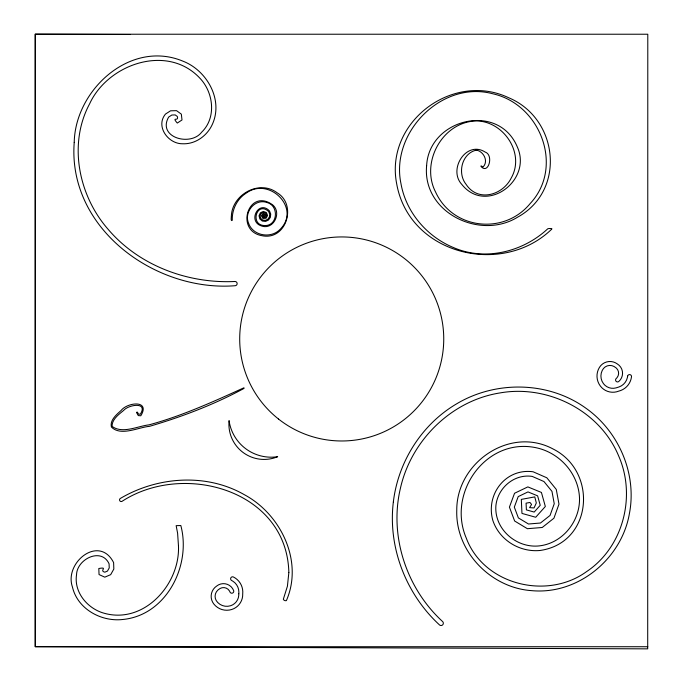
<?xml version="1.0" encoding="UTF-8"?>
<svg xmlns="http://www.w3.org/2000/svg" width="683" height="683" viewBox="0 0 683 683"><rect width="100%" height="100%" fill="white"/><g stroke="black" fill="none" stroke-linecap="round" stroke-linejoin="round"><path stroke-width="1.02" d="M647.791 646.724L35.294 646.724L35.294 34.227L647.791 34.227L647.706 648.85L35.209 646.639L35.209 34.15L130.18 34.492M426.619 165.713C422.171 212.473 479.918 240.51 517.577 217.185C566.386 190.429 558.429 118.424 508.562 97.695C452.607 71.22 384.7 122.334 396.661 183.701C409.143 254.477 501.928 277.204 551.625 229.257C553.614 228.438 547.296 228.139 547.399 229.121C522.691 251.942 485.152 261.265 453.649 247.639C426.952 236.642 406.026 212.328 400.981 183.676C390.172 132.63 441.764 79.92 492.989 93.819C540.27 104.414 564.474 166.84 530.136 203.594C504.063 235.294 452.616 229.599 435.532 191.923C420.224 162.221 442.772 121.369 476.717 120.942C503.815 121.446 525.167 153.462 511.285 177.913C502.79 195.27 477.912 202.586 466.037 184.273C457.047 173.072 461.947 152.907 476.836 150.021L475.855 150.029C483.402 150.858 488.926 161.205 483.026 167.019L481.097 165.875L480.883 166.268C488.243 175.275 494.133 155.015 485.126 152.044C466.421 140.135 447.852 169.324 461.742 184.35C486.04 214.974 532.535 180.705 517.364 147.058C498.522 101.673 428.992 118.791 426.619 165.713M231.349 216.87C231.289 217.39 230.658 221.787 232.288 220.327C231.819 209.561 237.189 198.651 246.452 192.973C269.384 176.376 301.638 208.563 279.834 229.625C270.69 238.879 252.778 235.814 248.535 223.102C243.822 212.054 255.049 198.352 266.822 202.475C279.219 205.361 277.964 226.158 264.543 225.544C249.44 225.219 256.842 200.486 268.667 211.576L269.691 214.189L269.409 216.955L267.847 219.217L265.388 220.378L262.724 220.071L260.718 218.364L260.095 215.854L261.137 213.557L263.373 212.533L265.61 213.318L266.49 215.418L265.439 217.288L263.45 217.407L262.579 215.854L263.57 214.769L264.278 215.256L263.425 216.007L264.065 216.742L265.892 215.145L263.416 213.446L261.35 215.717L262.887 218.44L266.046 218.261L267.608 215.487L266.37 212.524L263.322 211.448L260.377 212.797L259.036 215.76L259.822 218.927L262.306 221.036L265.559 221.412L268.521 220.011L270.383 217.314L270.716 214.052L269.52 210.987C258.84 199.453 247.366 221.232 261.256 225.885C273.328 230.495 282.13 212.917 272.748 204.943C248.458 187.125 234.517 230.991 262.101 235.72C286.168 240.775 297.361 204.772 277.187 192.828C259.105 179.108 231.426 194.911 231.349 216.87M238.794 593.775L238.768 595.337A11.782 11.782 0 0 1 230.572 605.744A12.601 12.601 0 0 1 217.766 602.551L216.263 600.639A8.418 8.418 0 0 1 217.945 590.018L220.063 588.49A6.95 6.95 0 0 1 229.497 591L230.103 592.246A1.964 1.964 0 0 0 232.664 593.015A1.964 1.964 0 0 0 233.629 590.53A10.877 10.877 0 0 0 216.707 586.031A12.345 12.345 0 0 0 213.856 604.054A16.529 16.529 0 0 0 231.768 609.484A15.7 15.7 0 0 0 242.713 593.911A16.904 16.904 0 0 0 233.458 577.015A1.964 1.964 0 0 0 230.871 577.809A1.964 1.964 0 0 0 231.537 580.43L232.843 581.173A12.977 12.977 0 0 1 238.879 592.187L238.794 593.775M136.702 412.336L136.702 412.523A1.357 1.357 0 0 0 136.873 413.095L138.273 415.58L140.809 415.776C150.695 399.743 127.49 402.202 121.147 410.432C116.588 414.564 109.741 420.079 111.389 427.012C120.771 436.616 138.495 427.234 149.381 426.363C181.96 416.843 214.453 404.43 244.079 388.371A1.366 1.366 0 0 0 243.925 387.79C213.719 401.527 181.738 416.058 148.979 424.86C137.761 426.107 122.402 434.123 112.089 426.371C111.833 419.388 118.825 414.41 123.683 410.381C128.541 404.626 148.45 401.459 140.305 414.24L138.495 414.094L137.36 412.105L136.702 412.336M288.849 572.567L287.415 586.219L283.317 599.273A2.604 2.604 0 0 0 286.39 600.605C303.611 561.093 280.687 514.034 244.207 494.62C206.275 472.901 157.431 476.563 120.404 498.411A1.673 1.673 0 0 0 119.747 500.682A1.673 1.673 0 0 0 122.026 501.339C183.514 461.29 286.971 490.112 288.849 572.567M178.451 545.538C180.38 583.82 144.506 624.271 104.525 613.343C87.859 608.971 73.738 592.52 76.539 574.702C76.94 559.078 101.434 546.998 109.092 563.834L109.229 567.932L107.462 571.073L104.849 572.183C98.822 570.732 108.588 566.762 98.813 568.504L99.044 574.565L104.789 577.161L110.672 574.668L113.83 569.059L113.617 562.596C99.197 534.243 63.912 562.621 72.424 586.928C77.418 608.903 101.161 621.957 122.684 619.498C166.413 615.374 191.496 565.49 180.824 525.534L176.154 525.662L177.597 533.175L178.451 545.538M74.225 142.363C67.506 228.182 154.802 291.991 235.072 285.725A2.117 2.117 0 0 0 237.138 283.556A2.117 2.117 0 0 0 234.969 281.49C187.868 283.761 138.939 265.627 108.085 229.257C78.673 195.722 67.976 144.104 89.635 103.79C107.82 64.108 166.951 43.43 199.581 77.871C213.489 92.077 216.75 117.655 201.639 132.212C190.455 146.845 157.064 137.394 168.65 117.083L171.851 115.017L175.207 114.932L177.332 116.486C179.057 121.984 171.228 116.093 177.281 123.06L182.002 119.977L181.337 114.155L176.538 110.655L170.554 110.808L165.499 114.061C155.263 126.295 168.18 143.951 182.506 143.763C194.868 144.386 206.326 136.421 211.756 125.587C224.126 100.853 207.359 70.58 182.942 61.171C130.53 39.298 75.207 89.857 74.225 142.363M393.348 501.937C387.79 547.254 405.967 593.997 439.4 624.825A2.297 2.297 0 0 0 442.644 624.868A2.297 2.297 0 0 0 442.686 621.624C406.513 588.55 388.994 536.044 400.46 488.089C411.183 440.475 451.352 400.605 499.947 392.938C547.886 384.392 600.109 410.739 618.798 456.295C636.266 496.242 623.203 547.373 586.407 571.731C546.938 600.306 483.701 584.793 466.25 538.042C446.588 492.11 487.15 435.856 537.871 448.133C560.589 453.734 578.535 474.258 579.5 497.873C580.251 521.052 562.818 543.13 539.433 545.871C516.621 548.509 494.244 529.325 495.875 505.89C497.557 488.038 514.137 473.66 532.211 476.401L543.967 481.541L551.975 491.393L554.246 503.755L550.054 515.426L540.466 523.024L528.48 524.006L518.38 517.902L514.316 507.11L518.209 496.592L527.993 491.914L537.606 495.849L540.244 505.3L534.191 512.062L526.388 509.894L526.081 503.175L529.94 502.466L531.57 504.447L529.607 507.64L534.046 507.939L536.317 502.978L534.772 496.9L521.317 499.393L521.957 513.42L535.711 517.253L545.341 506.487L541.423 492.452L527.848 486.894L514.555 493.254L509.416 507.119L514.64 521.009L527.37 528.702L542.225 527.489L553.93 518.209L558.984 504.139L556.269 489.412L546.827 477.784L533.082 471.774C505.522 468.009 485.451 494.56 492.844 520.455C499.35 540.048 519.558 552.376 539.92 550.498C592.665 543.096 598.171 471.569 553.093 448.996C509.962 425.74 456.492 462.741 456.765 510.099C455.305 551.488 490.812 587.841 531.528 590.633C577.784 595.055 621.47 559.018 629.359 513.855C637.196 473.831 618.721 431.212 585.562 407.964C548.261 381.242 495.875 380.431 456.748 403.764C421.744 424.28 398.129 461.802 393.348 501.937M627.643 376.102L627.387 377.588A12.977 12.977 0 0 1 619.011 386.954L616.006 387.901A11.782 11.782 0 0 1 603.456 383.65A12.601 12.601 0 0 1 602.201 370.51L603.499 368.461A8.418 8.418 0 0 1 614.068 366.498L616.211 367.983A6.95 6.95 0 0 1 616.997 377.716L616.032 378.706A1.964 1.964 0 0 0 616.16 381.37A1.964 1.964 0 0 0 618.824 381.447A10.877 10.877 0 0 0 617.415 364.005A12.345 12.345 0 0 0 599.478 367.326A16.529 16.529 0 0 0 600.331 386.023A15.7 15.7 0 0 0 618.67 391.146A16.904 16.904 0 0 0 631.51 376.785A1.964 1.964 0 0 0 629.897 374.608A1.964 1.964 0 0 0 627.643 376.102M278.519 419.038A102.015 102.015 0 0 0 442.678 353.657A102.015 102.015 0 0 0 303.978 244.181A102.015 102.015 0 0 0 278.519 419.038M229.078 420.805A35.166 35.166 0 0 0 277.665 456.696A42.577 42.577 0 0 1 229.078 420.805"/></g></svg>
